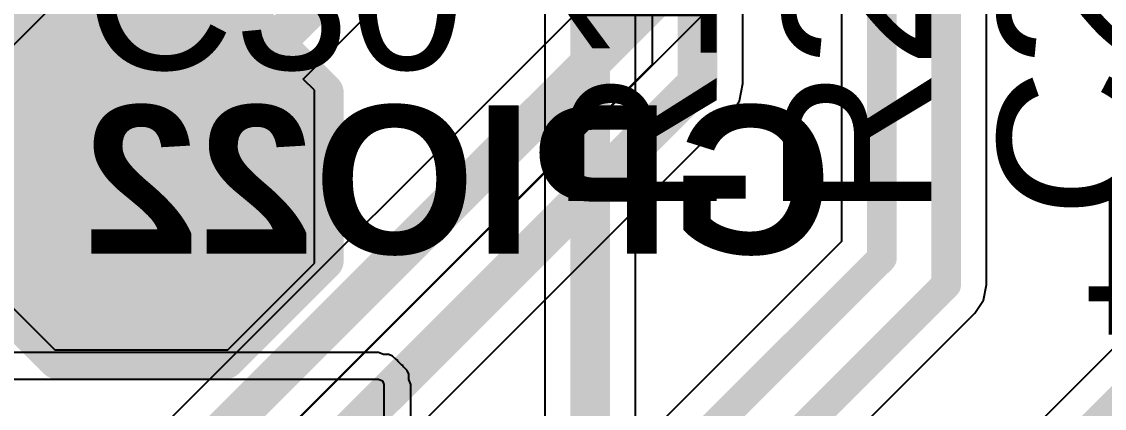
# Model space of a CAD drawing. Header units: inches. Extents: x -6 to 5433, y -4 to 5447.
# Drawn here: x 53.36 to 58.92, y 8.83 to 10.82 of the extents above; entities that cross this region are included whole.
import ezdxf

# ---------------------------------------------------------------- set-up
doc = ezdxf.new("R2010")
doc.units = ezdxf.units.IN
for name, color, linetype in [('Bottom Layer', 5, 'Continuous'), ('Bottom Overlay', 54, 'Continuous'), ('Bottom Paste', 16, 'Continuous'), ('Bottom Solder', 6, 'Continuous'), ('Ground', 16, 'Continuous'), ('Power', 76, 'Continuous'), ('Top Layer', 1, 'Continuous'), ('Top Overlay', 2, 'Continuous')]:
    doc.layers.add(name, color=color, linetype=linetype)
doc.styles.add('Arial', font='', dxfattribs={"height": 0.2})
doc.styles.add('Arial_Bold', font='', dxfattribs={"height": 0.2})
doc.styles.get('Arial').set_extended_font_data('Arial')
doc.styles.get('Arial_Bold').set_extended_font_data('Arial', bold=True)

msp = doc.modelspace()

# ---------------------------------------------------------------- hatches: boundary and pattern name
at = {"layer": 'Bottom Layer'}
msp.add_hatch(color=5, dxfattribs=at).paths.add_polyline_path([(53.2148, 10.4038), (53.2148, 9.6418), (53.5958, 9.2608), (54.3578, 9.2608), (54.7388, 9.6418), (54.7388, 10.4038), (54.3578, 10.7848), (53.5958, 10.7848)])
at = {"layer": 'Bottom Paste'}
msp.add_hatch(color=16, dxfattribs=at).paths.add_polyline_path([(53.2148, 10.4038), (53.2148, 9.6418), (53.5958, 9.2608), (54.3578, 9.2608), (54.7388, 9.6418), (54.7388, 10.4038), (54.3578, 10.7848), (53.5958, 10.7848)])
at = {"layer": 'Bottom Solder'}
msp.add_hatch(color=6, dxfattribs=at).paths.add_polyline_path([(53.1132, 10.4546), (53.1132, 9.591), (53.545, 9.1592), (54.4086, 9.1592), (54.8404, 9.591), (54.8404, 10.4546), (54.4086, 10.8864), (53.545, 10.8864)])

# ---------------------------------------------------------------- linework, layer by layer
at = {"layer": 'Bottom Layer'}
for p, q in [((54.8084, 10.5247), (55.7377, 11.4541)), ((57.0666, 10.502), (57.0666, 11.1427)), ((56.6004, 11.0802), (56.6004, 10.5986)), ((53.5323, 10.9118), (53.0878, 10.4673)), ((56.6004, 10.5986), (54.4788, 8.477)), ((54.8658, 10.4673), (54.8084, 10.5247)), ((54.8658, 9.5783), (54.8658, 10.4673)), ((57.0488, 10.4128), (57.0666, 10.502)), ((56.9983, 10.3372), (57.0488, 10.4128)), ((54.8084, 8.1473), (56.9983, 10.3372)), ((53.0878, 9.5783), (53.5323, 9.1338)), ((54.4213, 9.1338), (54.8658, 9.5783)), ((53.5323, 9.1338), (54.4213, 9.1338))]:
    msp.add_line(p, q, dxfattribs=at)
for points in [[(56.8335, 10.502, 0.2032, 0.2032, 0), (56.8335, 19.3363, 0.2032, 0.2032, 0)], [(53.9768, 10.0228, 0.2032, 0.2032, 0), (56.4271, 12.473, 0.2032, 0.2032, 0)], [(53.9768, 7.6454, 0.2032, 0.2032, 0), (56.8335, 10.502, 0.2032, 0.2032, 0)], [(52.8726, 10.0228, 0.2032, 0.2032, 0), (53.9768, 10.0228, 0.2032, 0.2032, 0)]]:
    msp.add_lwpolyline(points, format="xyseb", dxfattribs=at)
for points in [[(56.7827, 10.502, 0.1016, 0.1016, 1), (56.8843, 10.502, 0.1016, 0.1016, 1)], [(56.7827, 10.502, 0.1016, 0.1016, 1), (56.8843, 10.502, 0.1016, 0.1016, 1)], [(53.926, 10.0228, 0.1016, 0.1016, 1), (54.0276, 10.0228, 0.1016, 0.1016, 1)], [(53.926, 10.0228, 0.1016, 0.1016, 1), (54.0276, 10.0228, 0.1016, 0.1016, 1)]]:
    msp.add_lwpolyline(points, format="xyseb", close=True, dxfattribs=at)
at = {"layer": 'Bottom Overlay'}
for points in [[(53.037, 10.4546, 0.2, 0.2, 0), (53.545, 10.9626, 0.2, 0.2, 0)], [(54.4086, 10.9626, 0.2, 0.2, 0), (54.9166, 10.4546, 0.2, 0.2, 0)], [(54.9166, 9.591, 0.2, 0.2, 0), (54.9166, 10.4546, 0.2, 0.2, 0)], [(53.037, 9.591, 0.2, 0.2, 0), (53.545, 9.083, 0.2, 0.2, 0)], [(54.4086, 9.083, 0.2, 0.2, 0), (54.9166, 9.591, 0.2, 0.2, 0)], [(53.545, 9.083, 0.2, 0.2, 0), (54.4086, 9.083, 0.2, 0.2, 0)]]:
    msp.add_lwpolyline(points, format="xyseb", dxfattribs=at)
for points in [[(54.8666, 10.4546, 0.1, 0.1, 1), (54.9666, 10.4546, 0.1, 0.1, 1)], [(54.8666, 10.4546, 0.1, 0.1, 1), (54.9666, 10.4546, 0.1, 0.1, 1)], [(54.8666, 9.591, 0.1, 0.1, 1), (54.9666, 9.591, 0.1, 0.1, 1)], [(54.8666, 9.591, 0.1, 0.1, 1), (54.9666, 9.591, 0.1, 0.1, 1)], [(53.495, 9.083, 0.1, 0.1, 1), (53.595, 9.083, 0.1, 0.1, 1)], [(53.495, 9.083, 0.1, 0.1, 1), (53.595, 9.083, 0.1, 0.1, 1)], [(54.3586, 9.083, 0.1, 0.1, 1), (54.4586, 9.083, 0.1, 0.1, 1)], [(54.3586, 9.083, 0.1, 0.1, 1), (54.4586, 9.083, 0.1, 0.1, 1)]]:
    msp.add_lwpolyline(points, format="xyseb", close=True, dxfattribs=at)
at = {"layer": 'Ground'}
for p, q in [((61.9403, 12.1122), (55.7254, 5.8973)), ((57.5738, 10.9176), (57.5738, 9.6903)), ((58.3184, 9.4677), (58.3184, 10.9176)), ((57.5738, 9.6903), (54.9233, 7.0398)), ((58.3026, 9.3884), (58.3184, 9.4677)), ((58.3184, 9.4677), (58.3184, 9.4677)), ((58.2577, 9.3212), (58.3026, 9.3884)), ((55.2924, 6.3559), (58.2577, 9.3212))]:
    msp.add_line(p, q, dxfattribs=at)
for points in [[(55.8219, 5.6642, 0.2032, 0.2032, 0), (62.826, 12.6683, 0.2032, 0.2032, 0)], [(57.781, 9.6044, 0.1524, 0.1524, 0), (57.781, 11.1462, 0.1524, 0.1524, 0)], [(58.1112, 9.4677, 0.1524, 0.1524, 0), (58.1112, 11.1462, 0.1524, 0.1524, 0)], [(55.0091, 6.8326, 0.1524, 0.1524, 0), (57.781, 9.6044, 0.1524, 0.1524, 0)], [(55.1459, 6.5024, 0.1524, 0.1524, 0), (58.1112, 9.4677, 0.1524, 0.1524, 0)]]:
    msp.add_lwpolyline(points, format="xyseb", dxfattribs=at)
for points in [[(57.7429, 9.6044, 0.0762, 0.0762, 1), (57.8191, 9.6044, 0.0762, 0.0762, 1)], [(57.7429, 9.6044, 0.0762, 0.0762, 1), (57.8191, 9.6044, 0.0762, 0.0762, 1)], [(58.0731, 9.4677, 0.0762, 0.0762, 1), (58.1493, 9.4677, 0.0762, 0.0762, 1)], [(58.0731, 9.4677, 0.0762, 0.0762, 1), (58.1493, 9.4677, 0.0762, 0.0762, 1)]]:
    msp.add_lwpolyline(points, format="xyseb", close=True, dxfattribs=at)
at = {"layer": 'Power'}
for p, q in [((51.6399, 5.634), (57.0664, 11.0605)), ((56.3243, 10.9776), (50.8197, 5.473))]:
    msp.add_line(p, q, dxfattribs=at)
msp.add_lwpolyline([(50.8579, 5.1816, 0.2032, 0.2032, 0), (56.9016, 11.2253, 0.2032, 0.2032, 0)], format="xyseb", dxfattribs=at)
at = {"layer": 'Top Layer'}
for p, q in [((56.049, 11.166), (56.049, 5.5383)), ((56.5151, 5.6348), (56.5151, 11.166)), ((55.196, 9.1197), (52.5054, 9.1197)), ((55.2213, 9.1092), (55.196, 9.1197)), ((55.2486, 9.1092), (55.2213, 9.1092)), ((55.268, 9.1012), (55.2486, 9.1092)), ((55.2873, 9.0819), (55.268, 9.1012)), ((55.268, 9.1012), (55.268, 9.1012)), ((55.268, 9.1012), (55.268, 9.1012)), ((55.2932, 9.0794), (55.2873, 9.0819)), ((55.2957, 9.0735), (55.2932, 9.0794)), ((55.3147, 9.0545), (55.2957, 9.0735)), ((55.3206, 9.0521), (55.3147, 9.0545)), ((55.323, 9.0461), (55.3206, 9.0521)), ((55.3424, 9.0268), (55.323, 9.0461)), ((55.3504, 9.0075), (55.3424, 9.0268)), ((55.3424, 9.0268), (55.3424, 9.0268)), ((55.3424, 9.0268), (55.3424, 9.0268)), ((45.2628, 8.9822), (55.196, 8.9822)), ((55.196, 8.9822), (55.2154, 8.9742)), ((55.2154, 8.9742), (55.2234, 8.9549)), ((55.2234, 8.9549), (55.2234, 3.8559)), ((55.3504, 8.9801), (55.3504, 9.0075)), ((55.3609, 8.9549), (55.3504, 8.9801)), ((55.3609, 3.8559), (55.3609, 8.9549))]:
    msp.add_line(p, q, dxfattribs=at)
msp.add_lwpolyline([(56.2821, 5.5383, 0.2032, 0.2032, 0), (56.2821, 11.5316, 0.2032, 0.2032, 0)], format="xyseb", dxfattribs=at)

# ---------------------------------------------------------------- texts
at = {"layer": 'Bottom Overlay', "style": 'Arial_Bold', "text_generation_flag": 2}
msp.add_text('GPIO22', height=0.762, rotation=360, dxfattribs=at).set_placement((57.5236, 9.6267))
at = {"layer": 'Bottom Overlay', "style": 'Arial', "text_generation_flag": 2}
msp.add_text('R34', height=0.762, dxfattribs=at).set_placement((60.7644, 9.2101))
at = {"layer": 'Top Overlay', "style": 'Arial'}
for s, p in [('R18', (56.9322, 9.8109)), ('R20', (58.0355, 9.8109)), ('C22', (59.1388, 9.8109))]:
    msp.add_text(s, height=0.762, rotation=90, dxfattribs=at).set_placement(p)
msp.add_text('C30', height=0.762, dxfattribs=at).set_placement((53.6857, 10.5736))

doc.saveas('drawing.dxf')
